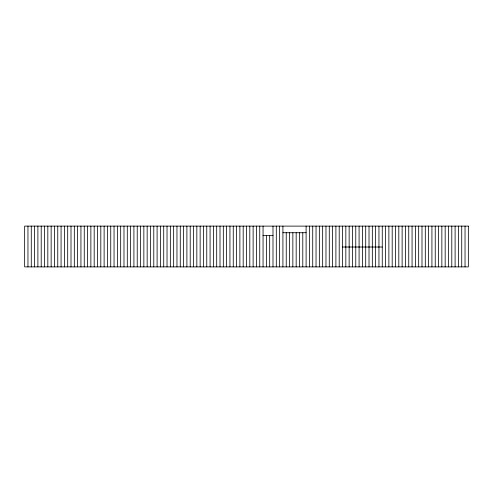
<?xml version="1.0" encoding="UTF-8"?>
<svg xmlns="http://www.w3.org/2000/svg" width="493" height="493" viewBox="0 0 493 493"><rect width="100%" height="100%" fill="white"/><g stroke="black" fill="none" stroke-linecap="round" stroke-linejoin="round"><path stroke-width="0.74" d="M282.92 232.727L306.104 232.727M262.985 235.642L272.993 235.642M342.524 247.024L382.26 247.024M465.041 226.114L465.041 266.886M461.725 226.114L461.725 266.886M458.416 226.114L458.416 266.886M455.107 226.114L455.107 266.886M451.791 226.114L451.791 266.886M448.482 226.114L448.482 266.886M445.173 226.114L445.173 266.886M441.857 226.114L441.857 266.886M438.548 226.114L438.548 266.886M435.239 226.114L435.239 266.886M431.93 226.114L431.93 266.886M428.614 226.114L428.614 266.886M425.305 226.114L425.305 266.886M421.996 226.114L421.996 266.886M418.68 226.114L418.68 266.886M415.371 226.114L415.371 266.886M412.062 226.114L412.062 266.886M408.746 226.114L408.746 266.886M405.437 226.114L405.437 266.886M402.128 226.114L402.128 266.886M398.812 226.114L398.812 266.886M395.503 226.114L395.503 266.886M392.194 226.114L392.194 266.886M388.878 226.114L388.878 266.886M385.569 226.114L385.569 266.886M382.26 226.114L382.26 266.886M378.951 226.114L378.951 246.882M378.951 247.024L378.951 266.886M375.635 226.114L375.635 246.882M375.635 247.024L375.635 266.886M372.326 226.114L372.326 246.882M372.326 247.024L372.326 266.886M369.017 226.114L369.017 246.882M369.017 247.024L369.017 266.886M365.701 226.114L365.701 246.882M365.701 247.024L365.701 266.886M362.392 226.114L362.392 246.882M362.392 247.024L362.392 266.886M359.083 226.114L359.083 246.882M359.083 247.024L359.083 266.886M355.767 226.114L355.767 246.882M355.767 247.024L355.767 266.886M352.458 226.114L352.458 246.882M352.458 247.024L352.458 266.886M349.149 226.114L349.149 246.882M349.149 247.024L349.149 266.886M345.833 226.114L345.833 246.882M345.833 247.024L345.833 266.886M342.524 226.114L342.524 266.886M339.215 226.114L339.215 266.886M335.899 226.114L335.899 266.886M332.59 226.114L332.59 266.886M329.281 226.114L329.281 266.886M325.972 226.114L325.972 266.886M322.656 226.114L322.656 266.886M319.347 226.114L319.347 266.886M316.038 226.114L316.038 266.886M312.722 226.114L312.722 266.886M309.413 226.114L309.413 266.886M306.104 226.114L306.104 266.886M302.788 232.727L302.788 266.886M299.479 232.727L299.479 266.886M296.17 232.727L296.17 266.886M292.854 232.727L292.854 266.886M289.545 232.727L289.545 266.886M286.236 232.727L286.236 266.886M282.92 226.114L282.92 266.886M279.611 226.114L279.611 266.886M276.302 226.114L276.302 266.886M272.993 226.114L272.993 266.886M269.677 235.642L269.677 266.886M266.368 235.642L266.368 266.886M263.059 226.114L263.059 266.886M259.743 226.114L259.743 266.886M256.434 226.114L256.434 266.886M253.125 226.114L253.125 266.886M249.809 226.114L249.809 266.886M246.5 226.114L246.5 266.886M243.191 226.114L243.191 266.886M239.875 226.114L239.875 266.886M236.566 226.114L236.566 266.886M233.257 226.114L233.257 266.886M229.941 226.114L229.941 266.886M226.632 226.114L226.632 266.886M223.323 226.114L223.323 266.886M220.007 226.114L220.007 266.886M216.698 226.114L216.698 266.886M213.389 226.114L213.389 266.886M210.08 226.114L210.08 266.886M206.764 226.114L206.764 266.886M203.455 226.114L203.455 266.886M200.146 226.114L200.146 266.886M196.83 226.114L196.83 266.886M193.521 226.114L193.521 266.886M190.212 226.114L190.212 266.886M186.896 226.114L186.896 266.886M183.587 226.114L183.587 266.886M180.278 226.114L180.278 266.886M176.962 226.114L176.962 266.886M173.653 226.114L173.653 266.886M170.344 226.114L170.344 266.886M167.028 226.114L167.028 266.886M163.719 226.114L163.719 266.886M160.41 226.114L160.41 266.886M157.101 226.114L157.101 266.886M153.785 226.114L153.785 266.886M150.476 226.114L150.476 266.886M147.167 226.114L147.167 266.886M143.851 226.114L143.851 266.886M140.542 226.114L140.542 266.886M137.233 226.114L137.233 266.886M133.917 226.114L133.917 266.886M130.608 226.114L130.608 266.886M127.299 226.114L127.299 266.886M123.983 226.114L123.983 266.886M120.674 226.114L120.674 266.886M117.365 226.114L117.365 266.886M114.049 226.114L114.049 266.886M110.74 226.114L110.74 266.886M107.431 226.114L107.431 266.886M104.122 226.114L104.122 266.886M100.806 226.114L100.806 266.886M97.497 226.114L97.497 266.886M94.188 226.114L94.188 266.886M90.872 226.114L90.872 266.886M87.563 226.114L87.563 266.886M84.254 226.114L84.254 266.886M80.938 226.114L80.938 266.886M77.629 226.114L77.629 266.886M74.32 226.114L74.32 266.886M71.004 226.114L71.004 266.886M67.695 226.114L67.695 266.886M64.386 226.114L64.386 266.886M61.07 226.114L61.07 266.886M57.761 226.114L57.761 266.886M54.452 226.114L54.452 266.886M51.143 226.114L51.143 266.886M47.827 226.114L47.827 266.886M44.518 226.114L44.518 266.886M41.209 226.114L41.209 266.886M37.893 226.114L37.893 266.886M34.584 226.114L34.584 266.886M31.275 226.114L31.275 266.886M27.959 226.114L27.959 266.886M468.35 226.114L24.65 226.114L24.65 266.886L468.35 266.886L468.35 226.114"/></g></svg>
